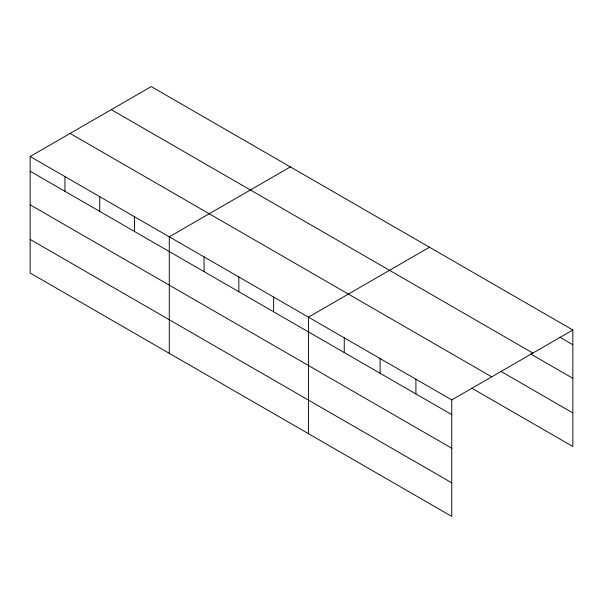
<?xml version="1.0" encoding="UTF-8"?>
<svg xmlns="http://www.w3.org/2000/svg" width="603" height="603" viewBox="0 0 603 603"><rect width="100%" height="100%" fill="white"/><g stroke="black" fill="none" stroke-linecap="round" stroke-linejoin="round"><path stroke-width="0.9" d="M451.76 448.233L451.76 399.91L30.15 156.494L30.15 273.001L451.76 516.417L451.76 448.233L30.15 204.816M471.855 388.196L572.85 446.506L572.85 329.999L151.24 86.583L30.15 156.494M290.375 166.91L169.285 236.821L169.285 353.328M429.502 247.238L308.412 317.148L308.412 433.655M451.76 399.91L572.85 329.999M559.818 337.213L572.85 344.735M111.284 109.656L532.886 353.072M530.497 353.863L572.85 378.315M501.176 371.538L572.85 412.919M70.106 133.429L491.716 376.837M30.15 171.229L451.76 414.645M30.15 239.414L451.76 482.83M415.919 379.219L415.919 393.955M380.086 358.529L380.086 373.265M344.245 337.838L344.245 352.574M273.626 297.068L273.626 311.804M238.848 276.988L238.848 291.724M204.063 256.908L204.063 271.636M134.499 216.741L134.499 231.477M99.714 196.661L99.714 211.397M64.936 176.581L64.936 191.317"/></g></svg>
